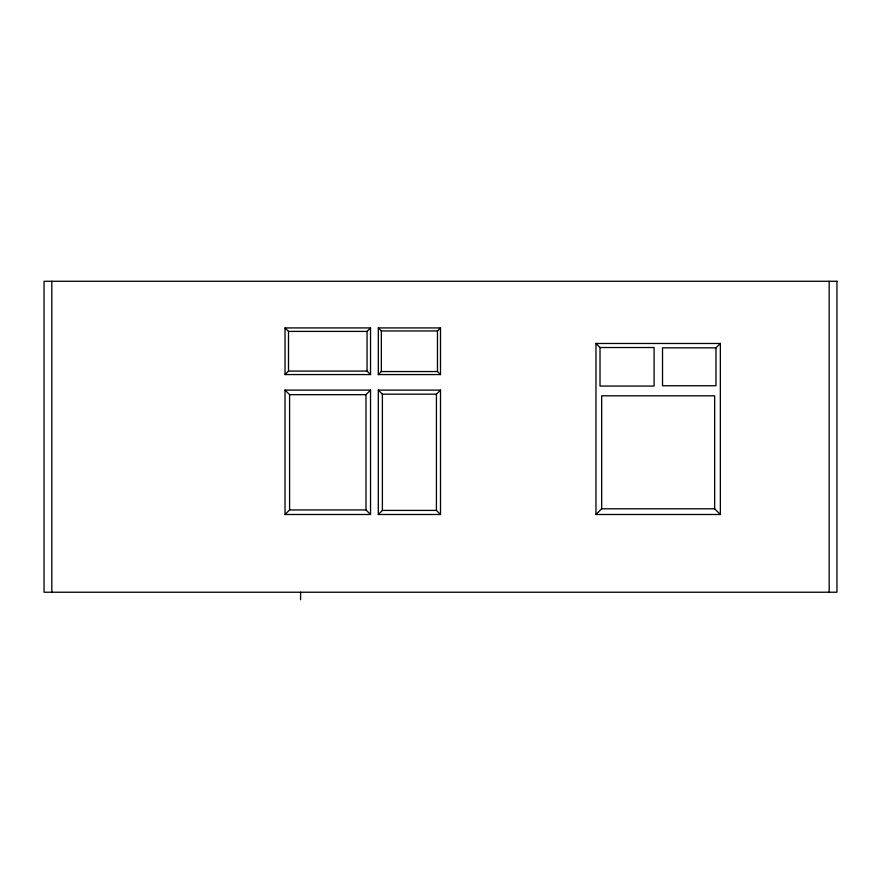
<?xml version="1.0" encoding="UTF-8"?>
<svg xmlns="http://www.w3.org/2000/svg" width="881" height="881" viewBox="0 0 881 881"><rect width="100%" height="100%" fill="white"/><g stroke="black" fill="none" stroke-linecap="round" stroke-linejoin="round"><path stroke-width="1.32" d="M285.026 374.568L288.505 371.088L367.058 371.088L370.538 374.568L370.538 327.93L285.026 327.93L285.026 374.568L370.538 374.568M285.026 327.93L288.505 331.399L367.058 331.399L370.538 327.93M378.312 374.568L381.341 371.54L437.472 371.54L440.5 374.568L440.5 327.93L378.312 327.93L378.312 374.568L440.5 374.568M370.538 514.493L365.989 509.945L365.989 394.666L370.538 390.118L285.026 390.118L285.026 514.493L370.538 514.493L370.538 390.118M378.312 327.93L381.341 330.948L437.472 330.948L440.5 327.93M285.026 514.493L289.585 509.945L289.585 394.666L285.026 390.118M440.5 514.493L436.425 510.418L436.425 394.181L440.5 390.118L378.312 390.118L378.312 514.493L440.5 514.493L440.5 390.118M378.312 514.493L382.387 510.418L382.387 394.181L378.312 390.118M715.989 347.841L715.989 385.746L662.523 385.746L662.523 347.841L715.989 347.841L720.35 343.469L595.974 343.469L595.974 514.493L720.35 514.493L720.35 343.469M595.974 514.493L601.668 508.8L714.656 508.8L720.35 514.493M600.016 347.521L654.109 347.521L654.109 386.065L600.016 386.065L600.016 347.521L595.974 343.469M382.387 394.181L436.425 394.181M289.585 394.666L365.989 394.666M289.585 509.945L365.989 509.945M382.387 510.418L436.425 510.418M829.175 281.281L829.175 592.23M714.656 508.8L714.656 395.811L601.668 395.811L601.668 508.8M437.472 330.948L437.472 371.54M381.341 330.948L381.341 371.54M367.058 331.399L367.058 371.088M300.575 592.23L300.575 599.719M288.505 331.399L288.505 371.088M51.825 281.281L51.825 592.23M836.95 281.281L44.05 281.281L44.05 592.23L836.95 592.23L836.95 281.281"/></g></svg>
